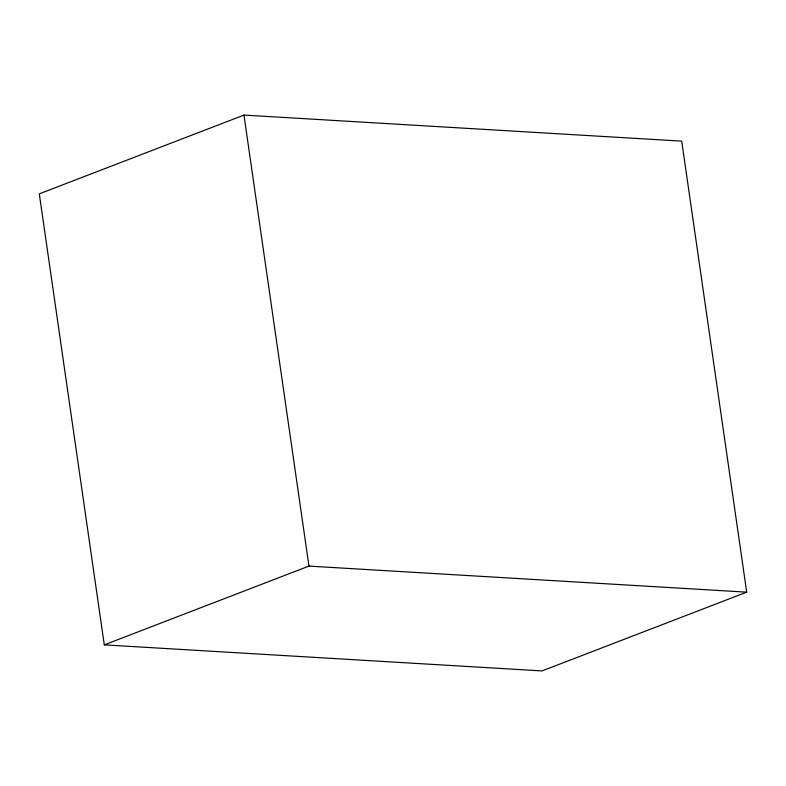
<?xml version="1.0" encoding="UTF-8"?>
<svg xmlns="http://www.w3.org/2000/svg" width="786" height="786" viewBox="0 0 786 786"><rect width="100%" height="100%" fill="white"/><g stroke="black" fill="none" stroke-linecap="round" stroke-linejoin="round"><path stroke-width="1.18" d="M243.965 115.08L39.3 193.847L104.292 644.864L542.035 670.92L746.7 592.153L681.708 141.136L243.965 115.08L308.957 566.097L104.292 644.864M308.957 566.097L746.7 592.153"/></g></svg>
